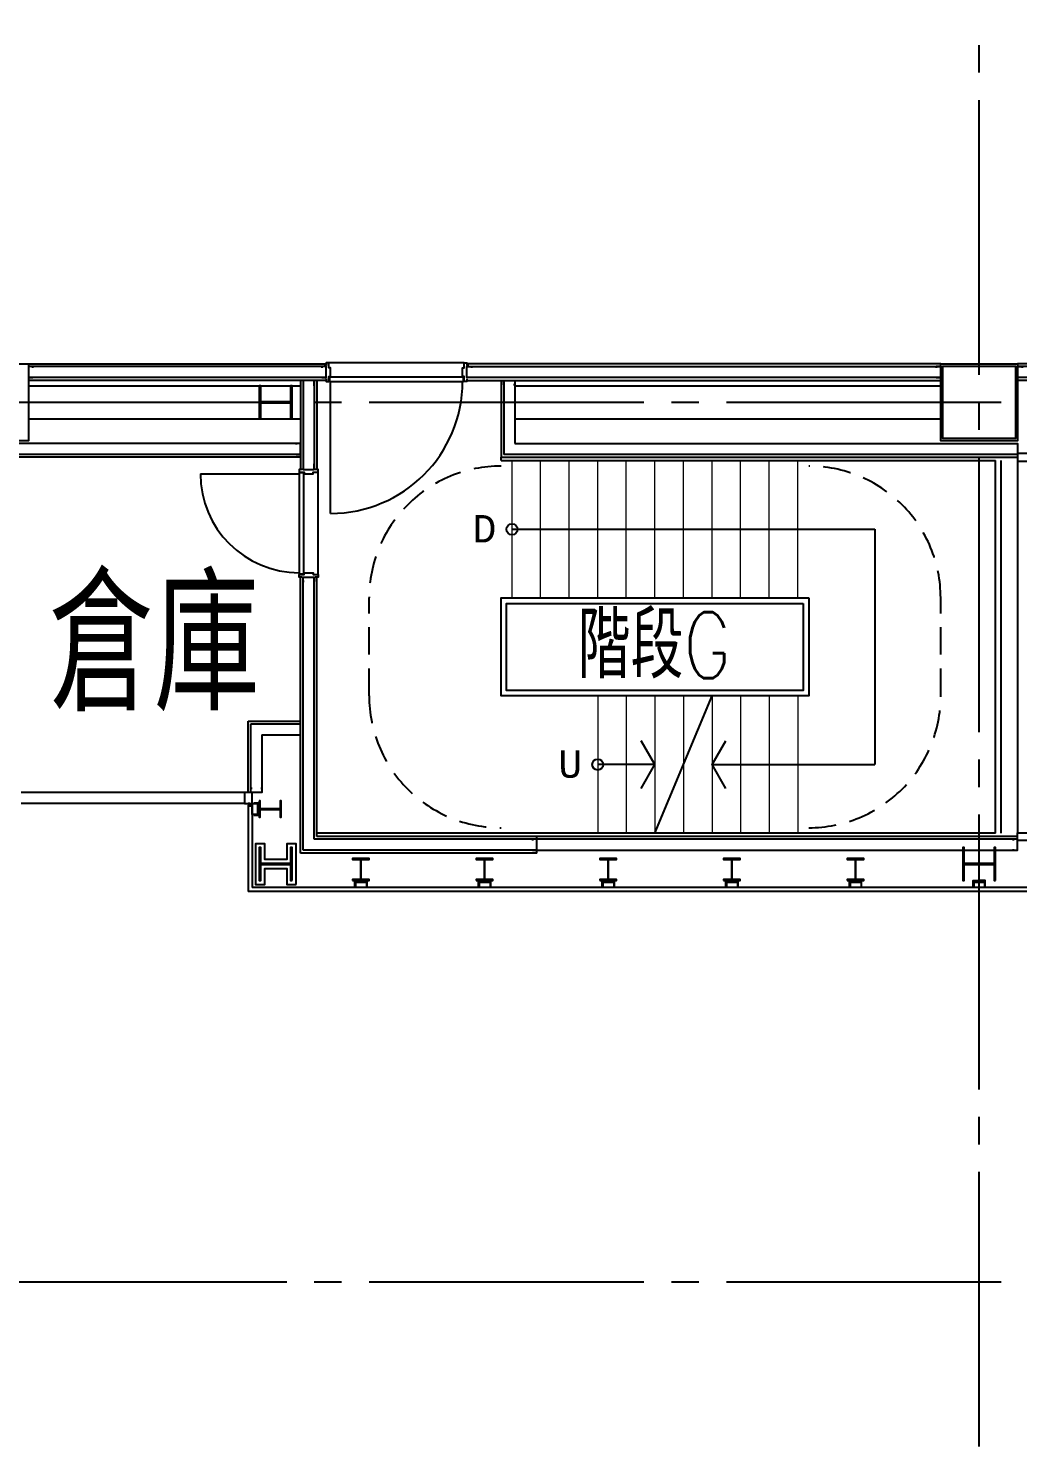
# Model space of a CAD drawing. Header units: millimetres. Extents: x -48783 to 30095, y 6477 to 24477.
# Drawn here: x 13535 to 14435, y 10600 to 11890 of the extents above; entities that cross this region are included whole.
import ezdxf
from ezdxf.enums import TextEntityAlignment as Align

# ---------------------------------------------------------------- set-up
doc = ezdxf.new("R2010")
doc.units = ezdxf.units.MM
doc.header["$LTSCALE"] = 100
doc.linetypes.add('X-N-FAB-L20$0$COL-CEN-LIN', pattern=[3.25, 2.5, -0.25, 0.25, -0.25])
doc.linetypes.add('X-N-FAB-L20$0$HIDDEN', pattern=[0.375, 0.25, -0.125])
for name, color, linetype in [('0-XREF', 7, 'Continuous'), ('X-N-FAB-L20$0$08', 8, 'Continuous'), ('X-N-FAB-L20$0$12', 8, 'Continuous'), ('X-N-FAB-L20$0$200K新增範圍', 8, 'Continuous'), ('X-N-FAB-L20$0$ASP_4', 8, 'Continuous'), ('X-N-FAB-L20$0$BLOCK', 8, 'Continuous'), ('X-N-FAB-L20$0$CCL', 8, 'X-N-FAB-L20$0$COL-CEN-LIN'), ('X-N-FAB-L20$0$COL-S', 8, 'Continuous'), ('X-N-FAB-L20$0$DOOR', 8, 'Continuous'), ('X-N-FAB-L20$0$HID', 8, 'X-N-FAB-L20$0$HIDDEN'), ('X-N-FAB-L20$0$HR', 8, 'Continuous'), ('X-N-FAB-L20$0$TXT-CODE', 8, 'Continuous'), ('X-N-FAB-L20$0$WALL-P', 8, 'Continuous')]:
    doc.layers.add(name, color=color, linetype=linetype)
doc.layers.add('X-N-FAB-L20$0$ARC', color=8, linetype='Continuous', lineweight=0)
doc.styles.add('X-N-FAB-L20$0$ATS', font='monotxt', dxfattribs={"bigfont": 'BIGFONT'})
doc.styles.add('X-N-FAB-L20$0$CHINA', font='simplex.shx', dxfattribs={"width": 0.75, "bigfont": 'chineset.shx'})

# ---------------------------------------------------------------- blocks, each defined once
blk = doc.blocks.new('X-N-FAB-L20$0$A$Cc7bb84f0')
at = {"layer": 'X-N-FAB-L20$0$COL-S'}
for points in [[(0, 70), (70, 70), (70, 0), (0, 0)], [(2, 68), (68, 68), (68, 2), (2, 2)]]:
    blk.add_lwpolyline(points, close=True, dxfattribs=at)
blk = doc.blocks.new('X-N-FAB-L20$0$A$C20c95bda')
at = {"layer": 'X-N-FAB-L20$0$CCL'}
for p, q in [((15420, 0), (15420, 9160)), ((240, 950), (28330, 950)), ((240, 150), (28330, 150))]:
    blk.add_line(p, q, dxfattribs=at)
at = {"layer": 'X-N-FAB-L20$0$200K新增範圍'}
blk.add_blockref('X-N-FAB-L20$0$A$Cc7bb84f0', (15385, 915), dxfattribs=at)
blk = doc.blocks.new('X-N-FAB-L20$0$A$C1d07c4d4')
at = {"layer": 'X-N-FAB-L20$0$08'}
for p, q in [((14252.4, 940), (14499.9, 940)), ((14252.4, 910), (14499.9, 910))]:
    blk.add_line(p, q, dxfattribs=at)
for points in [[(14182.4, 890), (14182.4, 960), (14252.4, 960), (14252.4, 890)], [(15082.4, 890), (15082.4, 960), (15152.4, 960), (15152.4, 890)], [(15084.4, 892), (15084.4, 958), (15150.4, 958), (15150.4, 892)]]:
    blk.add_lwpolyline(points, close=True, dxfattribs=at)
at = {"layer": 'X-N-FAB-L20$0$12'}
for p, q in [((14692.4, 809.5), (15022.4, 809.5)), ((15022.4, 809.5), (15022.4, 595.5)), ((14822.4, 533), (14874.4, 658)), ((14822.4, 595.5), (14770.4, 595.5)), ((14874.4, 595.5), (15022.4, 595.5))]:
    blk.add_line(p, q, dxfattribs=at)
for points in [[(14809.9, 573.8), (14822.4, 595.5), (14809.9, 617.2)], [(14886.9, 573.8), (14874.4, 595.5), (14886.9, 617.2)]]:
    blk.add_lwpolyline(points, dxfattribs=at)
for centre in [(14692.4, 809.5), (14770.4, 595.5)]:
    blk.add_circle(centre, 5, dxfattribs=at)
at = {"layer": 'X-N-FAB-L20$0$ARC'}
for p, q in [((14692.4, 747), (14692.4, 872)), ((14718.4, 747), (14718.4, 872)), ((14744.4, 747), (14744.4, 872)), ((14770.4, 747), (14770.4, 872)), ((14796.4, 747), (14796.4, 872)), ((14822.4, 747), (14822.4, 872)), ((14848.4, 747), (14848.4, 872)), ((14874.4, 747), (14874.4, 872)), ((14900.4, 747), (14900.4, 872)), ((14926.4, 747), (14926.4, 872)), ((14952.4, 747), (14952.4, 872)), ((14770.4, 658), (14770.4, 533)), ((14796.4, 658), (14796.4, 533)), ((14822.4, 658), (14822.4, 533)), ((14848.4, 658), (14848.4, 533)), ((14874.4, 658), (14874.4, 533)), ((14900.4, 658), (14900.4, 533)), ((14926.4, 658), (14926.4, 533)), ((14952.4, 658), (14952.4, 533))]:
    blk.add_line(p, q, dxfattribs=at)
at = {"layer": 'X-N-FAB-L20$0$ASP_4'}
blk.add_lwpolyline([(15078.4, 948.5), (15078.4, 947.5), (15082.4, 947.5), (15082.4, 957.5), (15078.4, 957.5), (15078.4, 956.5)], dxfattribs=at)
at = {"layer": 'X-N-FAB-L20$0$DOOR'}
for p, q in [((14648.9, 961), (14525.9, 961)), ((14527.4, 824), (14527.4, 944)), ((14408.9, 860), (14498.9, 860)), ((14515.9, 768.5), (14515.9, 861.5))]:
    blk.add_line(p, q, dxfattribs=at)
for points in [[(14523.4, 946.5), (14523.4, 944), (14525.9, 944), (14525.9, 948.5), (14527.4, 948.5), (14527.4, 956.5), (14525.9, 956.5), (14525.9, 961), (14523.4, 961), (14523.4, 958.5)], [(14651.4, 946.5), (14651.4, 944), (14648.9, 944), (14648.9, 948.5), (14647.4, 948.5), (14647.4, 956.5), (14648.9, 956.5), (14648.9, 961), (14651.4, 961), (14651.4, 958.5)], [(14501.4, 864), (14498.9, 864), (14498.9, 861.5), (14503.4, 861.5), (14503.4, 860), (14511.4, 860), (14511.4, 861.5), (14515.9, 861.5), (14515.9, 864), (14513.4, 864)], [(14501.4, 766), (14498.9, 766), (14498.9, 768.5), (14503.4, 768.5), (14503.4, 770), (14511.4, 770), (14511.4, 768.5), (14515.9, 768.5), (14515.9, 766), (14513.4, 766)]]:
    blk.add_lwpolyline(points, dxfattribs=at)
blk.add_lwpolyline([(14651.4, 960), (14651.4, 958.8), (14652.4, 958.8), (14652.4, 960, -0.780046)], format="xyb", close=True, dxfattribs=at)
for points in [[(14526.4, 944), (14648.4, 944), (14648.4, 948), (14526.4, 948)], [(14498.9, 861), (14498.9, 769), (14502.9, 769), (14502.9, 861)]]:
    blk.add_lwpolyline(points, close=True, dxfattribs=at)
for centre, radius, start, end in [((14527.4, 944), 120, 270, 0), ((14498.9, 860), 90, 180, 270)]:
    blk.add_arc(centre, radius, start, end, dxfattribs=at)
at = {"layer": 'X-N-FAB-L20$0$HID'}
for points in [[(14682.4, 538, -0.414214), (14562.4, 658), (14562.4, 747, -0.414214), (14682.4, 867)], [(14962.4, 538, 0.414214), (15082.4, 658), (15082.4, 747, 0.414214), (14962.4, 867)]]:
    blk.add_lwpolyline(points, format="xyb", dxfattribs=at)
at = {"layer": 'X-N-FAB-L20$0$HR'}
for p, q in [((14682.4, 872), (14682.4, 875)), ((14682.4, 875), (15152.4, 875)), ((14682.4, 872), (15132.4, 872)), ((15132.4, 533), (15132.4, 872)), ((15137.4, 533), (15137.4, 872)), ((15132.4, 533), (14514.9, 533))]:
    blk.add_line(p, q, dxfattribs=at)
for points in [[(14962.4, 747), (14962.4, 658), (14682.4, 658), (14682.4, 747)], [(14957.4, 742), (14957.4, 663), (14687.4, 663), (14687.4, 742)]]:
    blk.add_lwpolyline(points, close=True, dxfattribs=at)
at = {"layer": 'X-N-FAB-L20$0$WALL-P'}
for p, q in [((14252.4, 960), (14523.4, 960)), ((14519.4, 957.5), (14252.4, 957.5)), ((15082.4, 960), (14651.4, 960)), ((14651.4, 957.5), (15082.4, 957.5)), ((15377.4, 960), (15152.4, 960)), ((15374.9, 957.5), (15152.4, 957.5)), ((14523.4, 947.5), (14252.4, 947.5)), ((14523.4, 945), (14252.4, 945)), ((14499.9, 945), (14499.9, 864)), ((14502.4, 945), (14502.4, 864)), ((14512.4, 945), (14512.4, 864)), ((14514.9, 945), (14514.9, 864)), ((15082.4, 947.5), (14651.4, 947.5)), ((14651.4, 945), (15082.4, 945)), ((14682.4, 945), (14682.4, 875)), ((14684.9, 945), (14684.9, 877.5)), ((14694.9, 945), (14694.9, 887.5)), ((15364.9, 947.5), (15152.4, 947.5)), ((15362.4, 945), (15152.4, 945)), ((14694.9, 940), (15082.4, 940)), ((14694.9, 910), (15082.4, 910)), ((14499.9, 887.5), (14239.9, 887.5)), ((14499.9, 877.5), (14239.9, 877.5)), ((15152.4, 877.5), (14684.9, 877.5)), ((14694.9, 887.5), (15152.4, 887.5)), ((14499.9, 875), (14242.4, 875)), ((15152.4, 871.5), (15152.4, 533.5)), ((14499.9, 515), (14499.9, 766)), ((14502.4, 517.5), (14502.4, 766)), ((14512.4, 527.5), (14512.4, 766)), ((14514.9, 530), (14514.9, 766)), ((14452.4, 635), (14499.9, 635)), ((14452.4, 570), (14452.4, 635)), ((14454.9, 632.5), (14499.9, 632.5)), ((14454.9, 570), (14454.9, 632.5)), ((14464.9, 622.5), (14499.9, 622.5)), ((14464.9, 622.5), (14464.9, 570)), ((14448.9, 570), (14245.9, 570)), ((14448.9, 560), (14245.9, 560)), ((14452.4, 560), (14455.9, 560)), ((14452.4, 558), (14455.9, 558)), ((14452.4, 558), (14452.4, 480)), ((14455.9, 558), (14455.9, 483.5)), ((15152.4, 530), (14514.9, 530)), ((14714.9, 515), (14714.9, 530)), ((14714.9, 517.5), (14502.4, 517.5)), ((15152.4, 527.5), (14512.4, 527.5)), ((14714.9, 517.5), (15152.4, 517.5)), ((14714.9, 515), (14499.9, 515)), ((15242.4, 480), (14452.4, 480)), ((15238.9, 483.5), (14455.9, 483.5))]:
    blk.add_line(p, q, dxfattribs=at)
for points in [[(14256.4, 956.5), (14256.4, 957.5), (14252.4, 957.5), (14252.4, 947.5), (14256.4, 947.5), (14256.4, 948.5)], [(14519.4, 948.5), (14519.4, 947.5), (14523.4, 947.5), (14523.4, 957.5), (14519.4, 957.5), (14519.4, 956.5)], [(14655.4, 948.5), (14655.4, 947.5), (14651.4, 947.5), (14651.4, 957.5), (14655.4, 957.5), (14655.4, 956.5)], [(15156.4, 948.5), (15156.4, 947.5), (15152.4, 947.5), (15152.4, 957.5), (15156.4, 957.5), (15156.4, 956.5)], [(14511.4, 941), (14512.4, 941), (14512.4, 945), (14502.4, 945), (14502.4, 941), (14503.4, 941)], [(14685.9, 941), (14684.9, 941), (14684.9, 945), (14694.9, 945), (14694.9, 941), (14693.9, 941)], [(14495.9, 878.5), (14495.9, 877.5), (14499.9, 877.5), (14499.9, 887.5), (14495.9, 887.5), (14495.9, 886.5)], [(15148.4, 886.5), (15148.4, 887.5), (15152.4, 887.5), (15152.4, 877.5), (15148.4, 877.5), (15148.4, 878.5)], [(14503.4, 868), (14502.4, 868), (14502.4, 864), (14512.4, 864), (14512.4, 868), (14511.4, 868)], [(14503.4, 762), (14502.4, 762), (14502.4, 766), (14512.4, 766), (14512.4, 762), (14511.4, 762)], [(14463.9, 574), (14464.9, 574), (14464.9, 570), (14454.9, 570), (14454.9, 574), (14455.9, 574)], [(14453.9, 558), (14455.9, 560), (14455.9, 558), (14453.9, 558), (14453.9, 560), (14455.9, 560)], [(14710.9, 518.5), (14710.9, 517.5), (14714.9, 517.5), (14714.9, 527.5), (14710.9, 527.5), (14710.9, 526.5)], [(15148.4, 518.5), (15148.4, 517.5), (15152.4, 517.5), (15152.4, 527.5), (15148.4, 527.5), (15148.4, 526.5)]]:
    blk.add_lwpolyline(points, dxfattribs=at)
for points in [[(14523.4, 960), (14523.4, 958.8), (14522.4, 958.8), (14522.4, 960, 0.780046)], [(14452.4, 558), (14453.9, 558), (14453.9, 560), (14452.4, 560, -0.294457)]]:
    blk.add_lwpolyline(points, format="xyb", close=True, dxfattribs=at)
for points in [[(14492.4, 910), (14492.4, 940), (14490.9, 940), (14490.9, 925.5), (14463.9, 925.5), (14463.9, 940), (14462.4, 940), (14462.4, 910), (14463.9, 910), (14463.9, 924.5), (14490.9, 924.5), (14490.9, 910)], [(15152.4, 871.5), (15162.4, 871.5), (15162.4, 878.5), (15152.4, 878.5)], [(14448.9, 570), (14448.9, 560), (14455.9, 560), (14455.9, 570)], [(14460.9, 560), (14460.9, 550), (14455.9, 550), (14455.9, 560)], [(14457.4, 560.6), (14462.4, 560.6), (14462.4, 555.6), (14461.8, 555.6), (14461.8, 560), (14457.4, 560)], [(14462.4, 562.5), (14462.4, 547.5), (14463.3, 547.5), (14463.3, 554.7), (14481.5, 554.7), (14481.5, 547.5), (14482.4, 547.5), (14482.4, 562.5), (14481.5, 562.5), (14481.5, 555.3), (14463.3, 555.3), (14463.3, 562.5)], [(14457.4, 549.4), (14462.4, 549.4), (14462.4, 554.4), (14461.8, 554.4), (14461.8, 550), (14457.4, 550)], [(15152.4, 533.5), (15162.4, 533.5), (15162.4, 526.5), (15152.4, 526.5)], [(14495.9, 486.5), (14495.9, 523.5), (14487.4, 523.5), (14487.4, 509), (14467.4, 509), (14467.4, 523.5), (14458.9, 523.5), (14458.9, 486.5), (14467.4, 486.5), (14467.4, 501), (14487.4, 501), (14487.4, 486.5)], [(14495.9, 486.5), (14495.9, 523.5), (14487.4, 523.5), (14487.4, 509), (14467.4, 509), (14467.4, 523.5), (14458.9, 523.5), (14458.9, 486.5), (14467.4, 486.5), (14467.4, 501), (14487.4, 501), (14487.4, 486.5)], [(14492.4, 490), (14492.4, 520), (14490.9, 520), (14490.9, 505.5), (14463.9, 505.5), (14463.9, 520), (14462.4, 520), (14462.4, 490), (14463.9, 490), (14463.9, 504.5), (14490.9, 504.5), (14490.9, 490)], [(15132.4, 490), (15132.4, 520), (15130.9, 520), (15130.9, 505.5), (15103.9, 505.5), (15103.9, 520), (15102.4, 520), (15102.4, 490), (15103.9, 490), (15103.9, 504.5), (15130.9, 504.5), (15130.9, 490)], [(14547.4, 490), (14562.4, 490), (14562.4, 490.9), (14555.2, 490.9), (14555.2, 509.1), (14562.4, 509.1), (14562.4, 510), (14547.4, 510), (14547.4, 509.1), (14554.6, 509.1), (14554.6, 490.9), (14547.4, 490.9)], [(14659.9, 490), (14674.9, 490), (14674.9, 490.9), (14667.7, 490.9), (14667.7, 509.1), (14674.9, 509.1), (14674.9, 510), (14659.9, 510), (14659.9, 509.1), (14667.1, 509.1), (14667.1, 490.9), (14659.9, 490.9)], [(14772.4, 490), (14787.4, 490), (14787.4, 490.9), (14780.2, 490.9), (14780.2, 509.1), (14787.4, 509.1), (14787.4, 510), (14772.4, 510), (14772.4, 509.1), (14779.6, 509.1), (14779.6, 490.9), (14772.4, 490.9)], [(14884.9, 490), (14899.9, 490), (14899.9, 490.9), (14892.7, 490.9), (14892.7, 509.1), (14899.9, 509.1), (14899.9, 510), (14884.9, 510), (14884.9, 509.1), (14892.1, 509.1), (14892.1, 490.9), (14884.9, 490.9)], [(14997.4, 490), (15012.4, 490), (15012.4, 490.9), (15005.2, 490.9), (15005.2, 509.1), (15012.4, 509.1), (15012.4, 510), (14997.4, 510), (14997.4, 509.1), (15004.6, 509.1), (15004.6, 490.9), (14997.4, 490.9)], [(14549.3, 485), (14549.3, 490), (14554.3, 490), (14554.3, 489.4), (14549.9, 489.4), (14549.9, 485)], [(14549.9, 488.5), (14559.9, 488.5), (14559.9, 483.5), (14549.9, 483.5)], [(14560.5, 485), (14560.5, 490), (14555.5, 490), (14555.5, 489.4), (14559.9, 489.4), (14559.9, 485)], [(14661.8, 485), (14661.8, 490), (14666.8, 490), (14666.8, 489.4), (14662.4, 489.4), (14662.4, 485)], [(14662.4, 488.5), (14672.4, 488.5), (14672.4, 483.5), (14662.4, 483.5)], [(14673, 485), (14673, 490), (14668, 490), (14668, 489.4), (14672.4, 489.4), (14672.4, 485)], [(14774.3, 485), (14774.3, 490), (14779.3, 490), (14779.3, 489.4), (14774.9, 489.4), (14774.9, 485)], [(14774.9, 488.5), (14784.9, 488.5), (14784.9, 483.5), (14774.9, 483.5)], [(14785.5, 485), (14785.5, 490), (14780.5, 490), (14780.5, 489.4), (14784.9, 489.4), (14784.9, 485)], [(14886.8, 485), (14886.8, 490), (14891.8, 490), (14891.8, 489.4), (14887.4, 489.4), (14887.4, 485)], [(14887.4, 488.5), (14897.4, 488.5), (14897.4, 483.5), (14887.4, 483.5)], [(14898, 485), (14898, 490), (14893, 490), (14893, 489.4), (14897.4, 489.4), (14897.4, 485)], [(14999.3, 485), (14999.3, 490), (15004.3, 490), (15004.3, 489.4), (14999.9, 489.4), (14999.9, 485)], [(14999.9, 488.5), (15009.9, 488.5), (15009.9, 483.5), (14999.9, 483.5)], [(15010.5, 485), (15010.5, 490), (15005.5, 490), (15005.5, 489.4), (15009.9, 489.4), (15009.9, 485)], [(15111.8, 485), (15111.8, 490), (15116.8, 490), (15116.8, 489.4), (15112.4, 489.4), (15112.4, 485)], [(15112.4, 488.5), (15122.4, 488.5), (15122.4, 483.5), (15112.4, 483.5)], [(15123, 485), (15123, 490), (15118, 490), (15118, 489.4), (15122.4, 489.4), (15122.4, 485)]]:
    blk.add_lwpolyline(points, close=True, dxfattribs=at)
at = {"layer": 'X-N-FAB-L20$0$12', "style": 'X-N-FAB-L20$0$ATS'}
for s, p in [('D', (14667.4, 810)), ('U', (14745.4, 596))]:
    blk.add_text(s, height=25, dxfattribs=at).set_placement(p, align=Align.MIDDLE_CENTER)
at = {"layer": 'X-N-FAB-L20$0$TXT-CODE', "style": 'X-N-FAB-L20$0$CHINA', "width": 0.8}
for s, height, p in [('倉庫', 120, (14366.7, 704)), ('階段G', 60, (14822, 704))]:
    blk.add_text(s, height=height, dxfattribs=at).set_placement(p, align=Align.MIDDLE_CENTER)
blk = doc.blocks.new('X-N-FAB-L20')
blk.add_blockref('X-N-FAB-L20$0$A$C1d07c4d4', (-717.4, 10625))
at = {"layer": 'X-N-FAB-L20$0$BLOCK'}
blk.add_blockref('X-N-FAB-L20$0$A$C20c95bda', (-1020, 10600), dxfattribs=at)

msp = doc.modelspace()

# ---------------------------------------------------------------- block references
at = {"layer": '0-XREF'}
msp.add_blockref('X-N-FAB-L20', (0, 0), dxfattribs=at)

doc.saveas('drawing.dxf')
